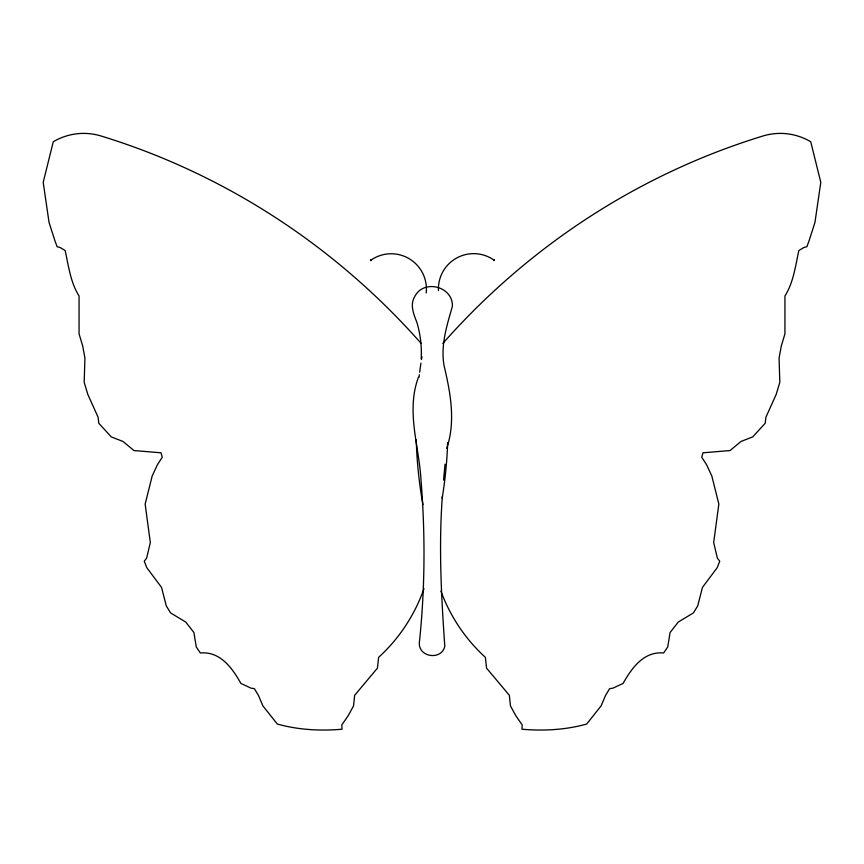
<?xml version="1.0" encoding="UTF-8"?>
<svg xmlns="http://www.w3.org/2000/svg" width="864" height="864" viewBox="0 0 864 864"><rect width="100%" height="100%" fill="white"/><g stroke="black" fill="none" stroke-linecap="round" stroke-linejoin="round"><path stroke-width="1.3" d="M421.178 358.862C421.87 346.529 420.401 334.087 416.848 322.25C413.64 314.032 409.633 304.668 414.882 296.298C423.986 278.759 453.265 286.6 452.38 306.342C446.947 325.253 440.651 344.909 443.934 365.018C450.338 392.245 455.933 420.833 446.764 448.297M442.39 496.012C438.62 546.059 441.288 596.441 444.809 646.272C441.655 660.539 418.662 657.515 419.321 642.924C425.066 588.859 425.38 534.254 421.006 480.082C419.072 445.889 405.864 410.897 418.468 377.179M443.567 480.082L445.025 464.173M493.83 260.615L494.348 259.729M370.483 259.848L370.991 260.734M370.732 260.291A35.251 35.251 0 0 1 426.2 292.95M438.448 290.552A35.251 35.251 0 0 1 494.089 260.172M442.8 343.483A729.108 704.268 -90 0 1 762.826 136.026A63.72 61.549 -90 0 1 810.724 141.728L820.8 182.326L814.946 222.48L809.093 240.667L806.89 246.726L803.963 247.482L798.844 250.517C795.42 265.972 793.541 282.409 784.944 295.974L784.944 333.86L781.283 345.989L779.08 358.106L779.814 382.352L776.153 394.481L765.914 417.204L765.18 423.263L752.738 436.903L741.031 441.45L730.048 450.544L702.972 452.812L701.762 457.304L706.547 464.638L711.806 475.967L718.848 504.101L713.675 542.592L717.379 558.155L719.755 561.179L717.217 567.659L702.443 587.423L697.766 605.783L693.436 612.911L678.251 622.048L670.086 632.513L667.742 646.931L663.617 652.99C643.799 651.121 631.66 668.142 623.074 683.446L613.084 688.1L609.552 688.748L605.491 695.552L601.16 705.802L586.71 724.021C565.92 729.886 543.532 731.117 521.932 729.216L522.202 724.918L515.884 715.835L510.451 705.888L509.35 695.304L486.551 668.131L485.363 657.331A168.34 162.594 90 0 1 440.888 591.127M447.671 442.487A418.64 404.374 90 0 1 442.152 498.28M421.2 343.483A729.108 704.268 -90 0 0 101.174 136.026A63.72 61.549 -90 0 0 53.276 141.728L43.2 182.326L49.054 222.48L54.907 240.667L57.11 246.726L60.037 247.482L65.156 250.517C68.58 265.972 70.459 282.409 79.056 295.974L79.056 333.86L82.717 345.989L84.92 358.106L84.186 382.352L87.847 394.481L98.086 417.204L98.82 423.263L111.262 436.903L122.969 441.45L133.952 450.544L161.028 452.812L162.238 457.304L157.453 464.638L152.194 475.967L145.152 504.101L150.325 542.592L146.621 558.155L144.245 561.179L146.783 567.659L161.557 587.423L166.234 605.783L170.564 612.911L185.749 622.048L193.914 632.513L196.258 646.931L200.383 652.99C220.201 651.121 232.34 668.142 240.926 683.446L250.916 688.1L254.448 688.748L258.509 695.552L262.84 705.802L277.29 724.021C298.08 729.886 320.468 731.117 342.068 729.216L341.798 724.918L348.116 715.835L353.549 705.888L354.65 695.304L377.449 668.131L378.637 657.331A168.34 162.594 -90 0 0 423.997 588.665M422.96 504.695A418.64 404.374 90 0 1 416.254 439.884M419.029 377.363A418.64 404.374 90 0 1 419.342 374.771M419.677 372.179A418.64 404.374 90 0 1 420.941 363.139M421.546 359.273A418.64 404.374 90 0 1 421.967 356.702"/></g></svg>
